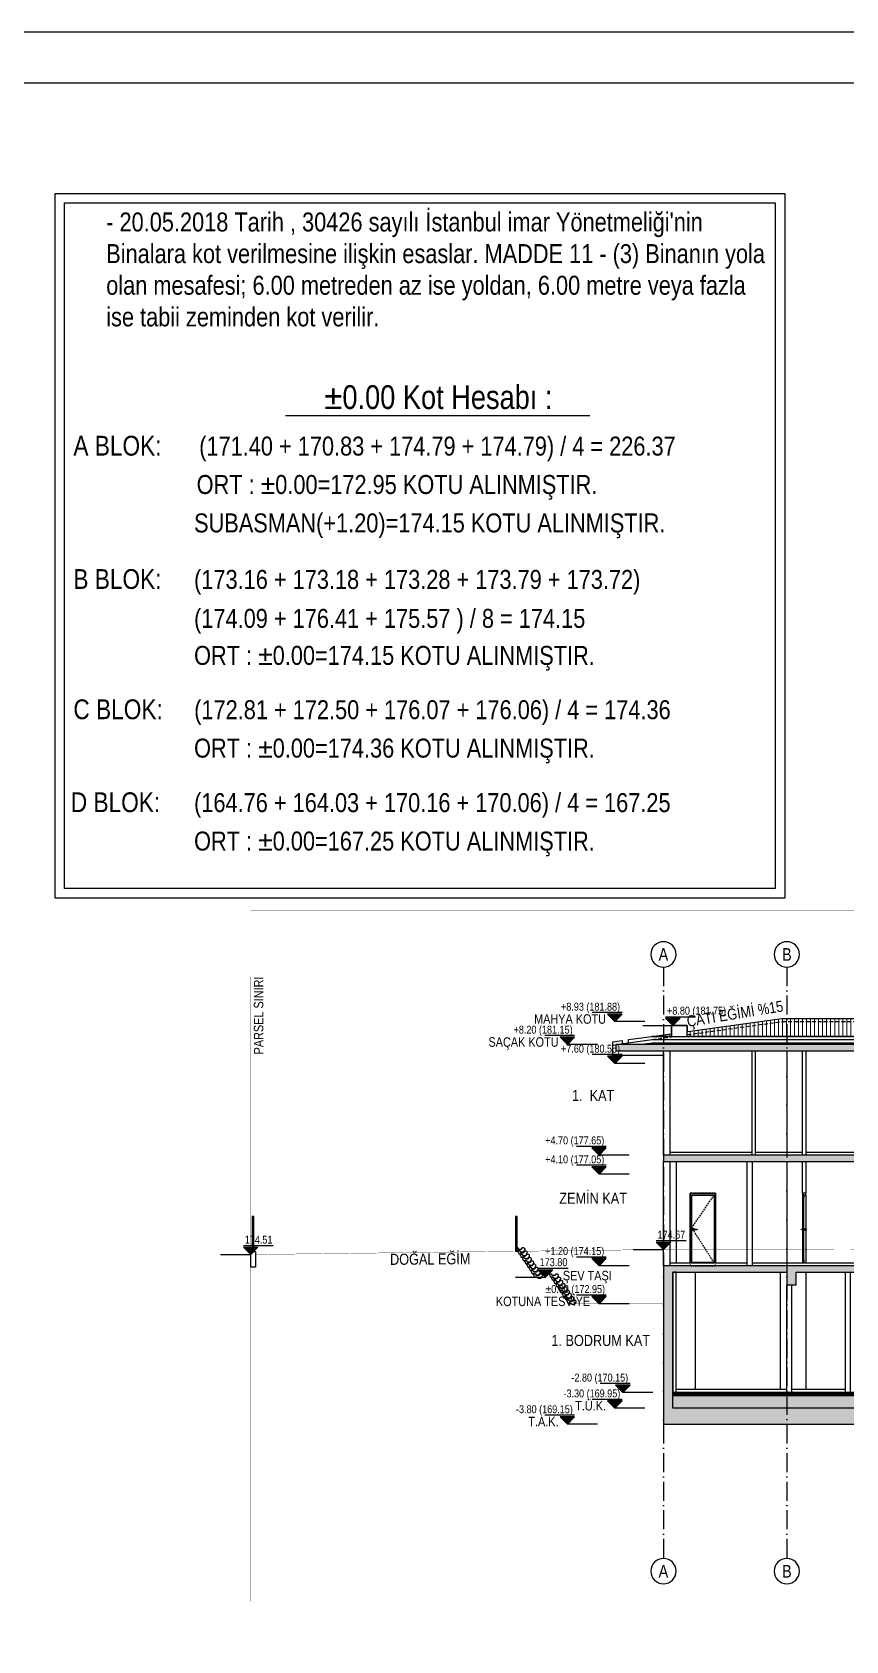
# Model space of a CAD drawing. Header units: millimetres. Extents: x 82776 to 137242, y 11666 to 27998.
# Drawn here: x 91927 to 92570, y 13394 to 14666 of the extents above; entities that cross this region are included whole.
import ezdxf
from ezdxf.enums import TextEntityAlignment as Align

# ---------------------------------------------------------------- set-up
doc = ezdxf.new("R2010")
doc.units = ezdxf.units.MM
for name, pattern in [('( Hidden )', [0.375, 0.25, -0.125]), ('ACAD_ISO03W100', [30, 12, -18]), ('ACAD_ISO10W100', [18, 12, -3, 0, -3]), ('DASHDOT', [1, 0.5, -0.25, 0, -0.25]), ('DASHED', [15, 10, -5])]:
    doc.linetypes.add(name, pattern=pattern)
for name, color, linetype in [('0_IFC_Concrete Trace', 253, '( Hidden )'), ('0_IFC_Elevation_3', 21, 'Continuous'), ('0_IFC_Elevation_4', 11, 'Continuous'), ('0_IFC_Elevation_5', 252, 'Continuous'), ('0_IFC_Grid', 14, 'ACAD_ISO10W100'), ('0_IFC_Grid_Text_100', 14, 'Continuous'), ('0_IFC_Hatch', 250, 'Continuous'), ('0_IFC_Hatch_Structure', 251, 'Continuous'), ('0_IFC_Legend_Viewport', 7, 'Continuous'), ('0_IFC_Notation_Level_50', 160, 'Continuous'), ('0_IFC_Notation_Section_50', 10, 'Continuous'), ('0_IFC_Parsel Sınırı', 191, 'ACAD_ISO03W100'), ('0_IFC_Steelsection', 20, 'Continuous'), ('0_IFC_Text_Explanation_200', 231, 'Continuous'), ('0_IFC_Text_Explanation_50', 231, 'Continuous'), ('1_IFC_Concrete_Section', 50, 'Continuous'), ('1_IFC_Door', 83, 'Continuous'), ('2_IFC_Handrail', 181, 'Continuous'), ('2_IFC_Wall', 130, 'Continuous'), ('4_IFC_Adhesive', 135, 'Continuous'), ('4_IFC_Floor_Cladding', 143, 'Continuous'), ('4_IFC_Kaplama', 55, 'Continuous'), ('7_IFC_Landscape', 45, 'Continuous')]:
    doc.layers.add(name, color=color, linetype=linetype)
doc.styles.add('IFC_TEXT', font='ARIALN.TTF')

# ---------------------------------------------------------------- blocks, each defined once
blk = doc.blocks.new('KOT HESABI')
at = {"layer": '0_IFC_Text_Explanation_200'}
blk.add_line((159.496328025707, -115.5562327114894), (399.8496843412286, -115.5562327114894), dxfattribs=at)
for points in [[(-22.53397629479878, 59.9486257750541), (553.9971317943418, 59.94862577691674), (553.9971317938761, -496.9935256167227), (-22.53397629561368, -496.9935256148601)], [(-15.03397629479877, 52.44862577598542), (546.497131794109, 52.44862577691674), (546.4971317938761, -489.4935256139287), (-15.03397629526444, -489.493525617654)]]:
    blk.add_lwpolyline(points, close=True, dxfattribs=at)
at = {"layer": '0_IFC_Text_Explanation_200', "style": 'IFC_TEXT'}
for s, height, p in [('           %%P0.00 Kot Hesabı : ', 18.75, (124.4051050798734, -110.4458801692381)), ('A BLOK:', 15.625, (-8.077531325514428, -147.2686305988609)), ('(171.40 + 170.83 + 174.79 + 174.79) / 4 = 226.37 ', 15, (91.32986002822874, -147.2686305988609)), ('ORT : %%P0.00=172.95 KOTU ALINMIŞTIR.', 15, (89.30524096183944, -177.6305411301582)), ('SUBASMAN(+1.20)=174.15 KOTU ALINMIŞTIR.', 15, (87.28062189626507, -207.9924516623869)), ('B BLOK:', 15.625, (-8.077531325514428, -252.6470499403804)), ('(173.16 + 173.18 + 173.28 + 173.79 + 173.72) ', 15, (87.28062189591581, -252.6470499347925)), ('(174.09 + 176.41 + 175.57 ) / 8 = 174.15', 15, (87.28062189591581, -283.4601762796665)), ('ORT : %%P0.00=174.15 KOTU ALINMIŞTIR.', 15, (87.28062189591581, -312.701844045936)), ('C BLOK:', 15.625, (-8.077531325048767, -355.6206422066753)), ('(172.81 + 172.50 + 176.07 + 176.06) / 4 = 174.36', 15, (87.36885670328049, -355.62064220295)), ('ORT : %%P0.00=174.36 KOTU ALINMIŞTIR.', 15, (87.28062189614865, -385.9825527370412)), ('D BLOK:', 15.625, (-10.10215039155446, -429.06686166492)), ('(164.76 + 164.03 + 170.16 + 170.06) / 4 = 167.25', 15, (87.28062189626507, -429.0668616639886)), ('ORT : %%P0.00=167.25 KOTU ALINMIŞTIR.', 15, (87.28062189591581, -459.4287721962173))]:
    blk.add_text(s, height=height, dxfattribs=at).set_placement(p)
at = {"layer": '0_IFC_Text_Explanation_200', "insert": (17.85995585110504, 44.87865489814431), "char_height": 15, "width": 526.5320669144402, "attachment_point": 1, "style": 'IFC_TEXT'}
blk.add_mtext("- 20.05.2018 Tarih , 30426 sayılı İstanbul imar Yönetmeliği'nin Binalara kot verilmesine ilişkin esaslar. MADDE 11 - (3) Binanın yola olan mesafesi; 6.00 metreden az ise yoldan, 6.00 metre veya fazla ise tabii zeminden kot verilir.", dxfattribs=at)
blk = doc.blocks.new('*U1842')
at = {"layer": '0_IFC_Legend_Viewport', "transparency": 33554687}
blk.add_lwpolyline([(-5476.507333739472, 2920.000000000932), (0, 2920.000000000932), (0, 0), (-5476.507333739472, 0)], close=True, dxfattribs=at)
at = {"style": 'IFC_TEXT'}
for tag, p in [('PAFTA', (-3296.715095045911, 17.92217528726905)), ('OLCEK', (-110.4468044673558, 17.90858112834394))]:
    blk.add_attdef(tag, p, '', height=35, dxfattribs=at)
blk = doc.blocks.new('P_FITIL2')
at = {"layer": '4_IFC_Adhesive'}
blk.add_line((0.4647580015598578, 0), (-0.4647580015598578, 0), dxfattribs=at)
blk.add_lwpolyline([(-0.5942253905272992, -0.1000000000003638), (-0.133824330981497, -0.1000000000003638), (-0.0632381979125967, -0.2822217484481371), (-0.1337761806939852, -0.2822217484481371), (-0.070589871379525, -0.4791380649749044), (-0.1337761806939852, -0.4791380649749044), (-0.0749999999998181, -0.6693632033457106), (0.0749999999998181, -0.6693632033457106), (0.1337761806939852, -0.4791380649749044), (0.070589871379525, -0.4791380649749044), (0.1337761806939852, -0.2822217484481371), (0.0632381979125967, -0.2822217484481371), (0.1337761806939852, -0.1000000000003638), (0.6063730214427779, -0.1000000000003638)], dxfattribs=at)
for radius, start, end in [(0.6100000000001833, 10.38885781550592, 169.611142184494), (0.5100000000001833, 24.31573917053034, 155.6842608294696)]:
    blk.add_arc((0, -0.2100000000009459), radius, start, end, dxfattribs=at)
blk = doc.blocks.new('*U2165')
at = {"layer": '0_IFC_Elevation_5'}
for p, q in [((-5.189123170394537, -6.615873926507767), (-5.189123169092141, -219.9971660333743, 1.9746899397e-06)), ((-5.985683980607973, -114.0027236209398, 2.933877507e-07), (0.5143160193920266, -114.0027236188207, 2.933877507e-07)), ((0.5143160200432249, -116.0027236188207, 2.933877507e-07), (-5.985683979956775, -116.0027236209398, 2.933877507e-07)), ((1.014316018902718, -112.5051969831129, 2.933877507e-07), (0.5143160189027185, -112.5051969832766, 2.933877507e-07)), ((0.5143160189027185, -112.5051969832766, 2.933877507e-07), (0.514316020532533, -117.5051969832766, 2.933877507e-07)), ((0.514316020532533, -117.5051969832766, 2.933877507e-07), (1.014316020532533, -117.5051969831129, 2.933877507e-07)), ((4.81431601841632, -112.5051969824935, 2.933877507e-07), (5.31431601841632, -112.5051969824935, 2.933877507e-07)), ((5.31431601841632, -117.5051969824935, 2.933877507e-07), (4.81431601841632, -117.5051969824935, 2.933877507e-07)), ((5.31431601841632, -112.5051969824935, 2.933877507e-07), (5.31431601841632, -117.5051969824935, 2.933877507e-07)), ((7.999999999541614, -114.0034578642562, 2.2680776904e-06), (5.31431601841632, -114.0027236180376, 2.933877507e-07)), ((5.31431601841632, -116.0027236180376, 2.933877507e-07), (7.999999999541614, -116.0034578642562, 2.2680776904e-06)), ((7.999999999541614, -116.0034578642562, 2.2680776904e-06), (7.999999999541614, -114.0034578642562, 2.2680776904e-06))]:
    blk.add_line(p, q, dxfattribs=at)
for points, elevation in [([(4.81431601841632, -5.202725663362798), (4.814316019718717, -219.9958060746103)], -1.9746899397e-06), ([(-5.985683980607973, -114.0027236209398), (-5.985683979956775, -116.0027236209398)], 2.933877507e-07)]:
    blk.add_lwpolyline(points, dxfattribs=dict(at, elevation=elevation))
at = {"layer": '1_IFC_Door'}
for p, q in [((1.214316019716534, -219.0017002268014, -1.681302189e-06), (1.214316018414137, -5.652725663362616, -3.656153638e-06)), ((1.214316018414137, -5.852725663362434, -3.656153638e-06), (4.614316018415593, -5.852725663362434, -3.656153638e-06)), ((4.614316018415593, -5.652725663362616, -3.656153638e-06), (4.614316019717989, -219.0017002268014, -1.681302189e-06)), ((1.214316019716534, -218.8017002268016, -1.681302189e-06), (4.614316019717989, -218.8017002268016, -1.681302189e-06))]:
    blk.add_line(p, q, dxfattribs=at)
for points in [[(4.81431601841632, -5.002725663360251), (-0.4856839815829517, -5.00272566336298), (-0.4856839815829517, -5.402725663362616), (0.5143160184170484, -5.402725663362616), (0.5143160184170484, -5.852725663362434), (-0.0856839815851345, -5.852725663362434), (-0.0856839815851345, -6.152725663362616), (0.5143160184170484, -6.152725663362616), (0.5143160184170484, -6.602725663362434), (-5.18568375651435, -6.615873926512315), (-5.18568375651435, -0.0006257125499839), (4.81431601841632, 0.0007342462185989)], [(1.214316018414137, -5.852725663362434), (1.214316018414137, -13.85272566336243), (4.614316018415593, -13.85272566336243), (4.614316018415593, -5.852725663362434)], [(1.214316018414137, -111.0051969824935), (1.214316018414137, -119.0051969824935), (4.614316018415593, -119.0051969824935), (4.614316018415593, -111.0051969824935)], [(1.214316019716534, -210.8017002268016), (1.214316019716534, -218.8017002268016), (4.614316019717989, -218.8017002268016), (4.614316019717989, -210.8017002268016)]]:
    blk.add_lwpolyline(points, close=True, dxfattribs=at)
at = {"layer": '1_IFC_Door', "elevation": -3.656153638e-06}
blk.add_lwpolyline([(4.81431601841632, -5.00272566336298), (-0.4856839815829517, -5.00272566336298), (-0.4856839815829517, -5.402725663362616), (4.614316018415593, -5.402725663362616, 0.4142135623730951), (4.81431601841632, -5.202725663362798), (4.81431601841632, -5.00272566336298), (4.81431601841632, -5.00272566336298)], format="xyb", dxfattribs=at)
at = {"layer": '1_IFC_Door'}
blk.add_lwpolyline([(4.81431601841632, -5.852725663362434), (4.814316019718717, -218.8017002268016, -0.4142135623731003), (4.614316019717989, -219.0017002268014), (1.214316019716534, -219.0017002268014, -0.4142135623730902), (1.014316019719444, -218.8017002268016), (1.014316019719444, -218.6017002268018), (1.014316018417048, -6.052725663363162), (1.014316018417048, -5.852725663362434, -0.4142135623730951), (1.214316018414137, -5.652725663362616), (4.614316018415593, -5.652725663362616, -0.4142135623730951)], format="xyb", close=True, dxfattribs=at)
at = {"rotation": 270}
blk.add_blockref('P_FITIL2', (0.6143160184155932, -6.00272566336298, -3.656153638e-06), dxfattribs=at)
blk = doc.blocks.new('*U1034')
blk.add_wipeout([(79.99999999937427, 220.00000000010246), (-6.329857420907292e-10, 220.00000000009186), (-3.278761832330297e-10, 1.1624479157035239e-10), (79.99999999968058, 1.177227204607334e-10)]).dxf.layer = '0_IFC_Elevation_5'
at = {"layer": '0_IFC_Elevation_4'}
for points in [[(79.99999999968058, 1.178651e-10), (79.99999999969658, 220.0000000001025), (-3.118288e-10, 220.0000000001198), (-3.278302e-10, 1.206557e-10)], [(75.0000000065047, 1.000000000132416), (75.00000000586442, 213.9999979550062), (4.999999992920493, 213.9999979549803), (4.999999993560777, 1.00000000010643)]]:
    blk.add_lwpolyline(points, close=True, dxfattribs=at)
blk.add_lwpolyline([(76.0000000065047, 1.32417e-10), (76.00000000586442, 214.9999979550063), (3.999999992920493, 214.9999979549948), (3.999999993560777, 1.064307e-10)], dxfattribs=at)
at = {"layer": '0_IFC_Elevation_5', "linetype": 'DASHED', "ltscale": 0.5}
blk.add_lwpolyline([(2.18279e-11, -9.999999999893568), (-6.330083e-10, 220.0000000000918), (79.99999999937425, 220.0000000001178), (80.00000000004366, -9.999999999867583)], close=True, dxfattribs=at)
blk.add_lwpolyline([(4.999999993560777, 1.00000000010643), (75.0000000065047, 110.5000000001324), (4.999999992920493, 213.9999979549803)], dxfattribs=at)
at = {"layer": '0_IFC_Elevation_5'}
blk.add_lwpolyline([(70.00000000650469, 104.0000000001469, 0.9999999999999998), (70.0000000065047, 106.0000000001324), (58.0000000065047, 106.0000000001324), (58.00000000650469, 104.0000000001324)], format="xyb", close=True, dxfattribs=at)
blk.add_circle((70.0000000065047, 105.0000000001324), 2.999999999999998, dxfattribs=at)
blk = doc.blocks.new('0_IFC_AXIS_TEXT_100')
at = {"layer": '0_IFC_Grid_Text_100'}
blk.add_circle((0, 1000), 1000, dxfattribs=at)
at = {"layer": '0_IFC_Grid_Text_100', "style": 'IFC_TEXT'}
blk.add_attdef('AXIS_NO', text='', height=1000, dxfattribs=at).set_placement((0, 992.7158909265999), align=Align.MIDDLE_CENTER)
blk = doc.blocks.new('SEV TASI')
blk.add_wipeout([(3.0917992082540895, 10.309600000269711), (-0.40615834068739787, 10.309600000269711), (-0.7801861150486609, 10.267071350118755), (-1.1351179754321254, 10.141656691637255), (-1.4528329459850724, 9.939759045380939), (-1.7171101517958576, 9.671686255702191), (-1.914456972416069, 9.351124725871404), (-2.034797905062792, 8.994440661262285), (-2.071988967250796, 8.61984449615953), (-2.0241313766649967, 8.246461163591398), (0, 3.552713678800501e-15), (10.033372956851963, 3.552713678800501e-15), (11.209372956829613, -4.703999999910593), (19.904558134032413, -4.703999999910593), (24.438619071035653, 2.852768228389337), (24.79241224096578, 3.9155578457038054), (24.926714190076915, 5.027607468798742), (24.836108387933436, 6.1440670365299574), (24.52424905614717, 7.219908630324543), (24.00371379000572, 8.21174249467063), (23.295496291614903, 9.079566988870752), (22.428159673129564, 9.788381892773778), (21.436684478190728, 10.309600000269711), (17.900205327547155, 10.309600000269711), (14.764205327548552, 5.605599999427795), (4.267799208289944, 5.605599999427795)]).dxf.layer = '7_IFC_Landscape'
at = {"layer": '7_IFC_Landscape'}
blk.add_lwpolyline([(0, 0), (-2.02413137658732, 8.246461163274944, -0.4866035035137802), (-0.4061583406873979, 10.30960000026971), (3.091799208254087, 10.30960000026971), (4.267799208289943, 5.605599999427795), (14.76420532754855, 5.605599999427795), (17.90020532754715, 10.30960000026971), (21.43668447819073, 10.30960000026971, -0.4255419272074836), (24.43861907103565, 2.852768228389322), (19.90455813403241, -4.703999999910593), (11.20937295682961, -4.703999999910593), (10.03337295685196, 0)], format="xyb", close=True, dxfattribs=at)
blk = doc.blocks.new('*U2143')
blk.add_blockref('SEV TASI', (51.99133441299909, -77.21734013740333))
blk.add_blockref('SEV TASI', (58.93289210634999, -87.52691629163397))
blk.add_blockref('SEV TASI', (65.8744497997009, -97.8364924458646))
blk.add_blockref('SEV TASI', (72.8160074930518, -108.1460686000952))
blk.add_blockref('SEV TASI', (79.7575651864027, -118.4556447543258))
blk.add_blockref('SEV TASI', (86.69912287975362, -128.7652209085565))
blk.add_blockref('SEV TASI', (93.6406805731045, -139.0747970627871))
blk.add_blockref('SEV TASI', (100.5822382664554, -149.3843732170177))
blk.add_blockref('SEV TASI', (107.5237959598063, -159.6939493712484))
blk = doc.blocks.new('*U2144')
blk.add_blockref('SEV TASI', (52.49133559394522, -77.95994006668244))
blk.add_blockref('SEV TASI', (59.43289328729612, -88.26951622091309))
blk.add_blockref('SEV TASI', (66.37445098064703, -98.57909237514372))
blk.add_blockref('SEV TASI', (73.31600867399791, -108.8886685293743))
blk.add_blockref('SEV TASI', (80.25756636734882, -119.198244683605))
blk.add_blockref('SEV TASI', (87.19912406069975, -129.5078208378356))
blk.add_blockref('SEV TASI', (94.14068175405063, -139.8173969920662))
blk.add_blockref('SEV TASI', (101.0822394474015, -150.1269731462969))
blk.add_blockref('SEV TASI', (108.0237971407524, -160.4365493005275))
blk = doc.blocks.new('0_IFC_NOT_RUDELEVEL_50_N')
at = {"layer": '0_IFC_Notation_Level_50'}
h = blk.add_hatch(color=256, dxfattribs=at)
h.dxf.hatch_style = 1
h.paths.add_polyline_path([(-201.6000000000931, 201.6000000001513), (201.5999999996274, 201.6000000001513), (0, 0)])
for p, q in [((-834.4000000003726, 0), (0, 0)), ((-201.6000000000931, 246.4000000000815), (627.1999999997206, 246.4000000000815))]:
    blk.add_line(p, q, dxfattribs=at)
blk.add_lwpolyline([(-201.6000000000931, 201.6000000001513), (201.5999999996274, 201.6000000001513), (0, 0), (-201.6000000000931, 201.6000000001513)], dxfattribs=at)
at = {"layer": '0_IFC_Notation_Level_50', "style": 'IFC_TEXT'}
blk.add_attdef('LEVEL', (-201.6000000000931, 302.4000000001397), '', height=280, dxfattribs=at)
blk = doc.blocks.new('VAZ 1_DE')
at = {"layer": '0_IFC_Elevation_4', "linetype": 'DASHED', "ltscale": 3, "const_width": 1}
blk.add_lwpolyline([(842.3828625318419, -1076.389850927662), (1304.359395224848, -1070.724857693964), (3304.362074848701, -1072.726531338023), (3904.359395221574, -1012.725693177312), (5904.359406251067, -945.7256931768025), (6504.359395217456, -1001.7256931751), (7254.359395247928, -1007.725693173739), (7689.359395248306, -1011.282489256918)], dxfattribs=at)
ref = blk.add_blockref('0_IFC_NOT_RUDELEVEL_50_N', (1304.360230705905, -1070.725693175019), dxfattribs=dict(xscale=0.114, yscale=0.114, zscale=0.114))
ref.add_attrib('LEVEL', '174.67', (1285.826435753464, -1036.252093172588), dxfattribs={"layer": '0_IFC_Notation_Level_50', "height": 24.93750000003889, "style": 'IFC_TEXT'})
ref = blk.add_blockref('0_IFC_NOT_RUDELEVEL_50_N', (-4.656613e-10, -1086.725727815726, -349700.6393432616), dxfattribs=dict(xscale=0.114, yscale=0.114, zscale=0.114))
ref.add_attrib('LEVEL', '174.51', (-18.53379495290574, -1052.252127813295, -349700.6393432616), dxfattribs={"layer": '0_IFC_Notation_Level_50', "height": 24.93750000003889, "style": 'IFC_TEXT'})
at = {"layer": '0_IFC_Elevation_4', "linetype": 'DASHED', "ltscale": 3, "insert": (440.1890356427757, -1084.377561372945), "char_height": 34.99999999999999, "attachment_point": 1, "rotation": 0.46913411674976757, "style": 'IFC_TEXT'}
blk.add_mtext_dynamic_manual_height_columns('\\pxt4;DOĞAL EĞİM', width=252.2965227574568, gutter_width=124.9999999999999, heights=[0], dxfattribs=at)
blk = doc.blocks.new('1-1 VAZIYET KESITI')
at = {"layer": '0_IFC_Elevation_5'}
h = blk.add_hatch(dxfattribs=at)
h.set_pattern_fill('AR-CONC', color=256, scale=0.3, angle=180)
h.set_pattern_definition([(230, (-107543.7465645606, -29261.81252350595), (-54.6554006988012, 4.781725661670932), [5.714999999999999, -62.865]), (175, (-107543.7465645606, -29261.81252350595), (10.57302642749079, -57.31705357171054), [4.572, -50.292175251]), (280.4514447, (-107548.3011666606, -29261.41404745595), (-44.08237412710598, -52.53532557365852), [4.857002639999996, -53.42707337999997]), (226.1842, (-107543.7465645606, -29277.05252350595), (-81.32371226763897, 12.61269837981815), [8.5725, -94.2975]), (276.63555761, (-107550.5235345606, -29276.00147350595), (-71.22124021545092, -74.22783737931644), [7.285506941999996, -80.14068244799994]), (171.18415117, (-107543.7465645606, -29277.05252350595), (-71.22124021949313, -74.22783737565977), [6.857990120999999, -75.43791957599998]), (201, (-107551.3665645606, -29273.24252350595), (-45.48431738073974, 30.67955945612629), [5.714999999999999, -62.865]), (146, (-107551.3665645606, -29273.24252350595), (-18.54060850429412, -55.25638983669578), [4.572, -50.29199999999999]), (251.451445, (-107555.1569243406, -29270.68589353595), (-64.02492578361485, -24.57683066577156), [4.857002639999996, -53.42698127999996]), (217.5, (-107543.7465645606, -29261.81252350595), (-0.926580975177548, -25.36651166194593), [0, -49.6824, 0, -51.054, 0, -50.4825]), (187.5, (-107543.7465645606, -29261.81252350595), (-20.04589875309173, -30.05417244543585), [0, -29.1084, 0, -48.5394, 0, -19.2405]), (147.4999999999999, (-107526.7539645606, -29261.81252350595), (-40.67717855006142, 1.718623197802037), [0, -19.05, 0, -59.43599999999999, 0, -78.86699999999999]), (137.5, (-107519.1339645606, -29261.81252350595), (-44.43875441580541, -7.627947309999902), [0, -24.765, 0, -39.4716, 0, -56.00699999999999])])
h.paths.add_polyline_path([(-7159.226313978114, 767.2739244388067), (-5649.226313978143, 767.2739244399125), (-5649.226313978143, 727.2739244399125), (-7159.226313978114, 727.2739244388067)])
at = {"layer": '0_IFC_Hatch', "lineweight": 0, "transparency": 33554687}
h = blk.add_hatch(dxfattribs=at)
h.set_pattern_fill('LINE', color=256, scale=4, angle=90)
h.set_pattern_definition([(90, (-116675.1293763911, -30293.16776058769), (-12.7, 8e-16), [])])
h.paths.add_polyline_path([(-5563.538013885147, 1960.023924438821), (-5152.233681312733, 1903.028848603717), (-7226.220822287257, 1903.028848603717), (-6814.917139146245, 1960.023924438821)])
at = {"layer": '0_IFC_Hatch_Structure'}
h = blk.add_hatch(dxfattribs=at)
h.set_pattern_fill('ANSI31', color=256, angle=180)
h.set_pattern_definition([(225, (-107543.7465645606, -29261.81252350595), (2.245064030267289, -2.24506403026729), [])])
h.paths.add_polyline_path([(-7159.226313978114, 767.2739244388067), (-5649.226313978143, 767.2739244399125), (-5649.226313978143, 777.2739244399127), (-7159.226313978114, 777.2739244388067)])
at = {"layer": '0_IFC_Concrete Trace', "linetype": '( Hidden )', "ltscale": 50}
blk.add_lwpolyline([(-7224.838950727352, 1893.124782844155), (-6814.227574875229, 1950.023924438821), (-5564.227574875229, 1950.023924438821), (-5153.612807705125, 1893.124402440022)], dxfattribs=at)
at = {"layer": '0_IFC_Elevation_3'}
blk.add_lwpolyline([(-5563.538013885147, 1960.023924438821), (-5152.233681312733, 1903.028848603717), (-7226.220822287257, 1903.028848603717), (-6814.917139146245, 1960.023924438821), (-5563.538013885147, 1960.023924438821)], close=True, dxfattribs=at)
at = {"layer": '0_IFC_Elevation_4'}
for points in [[(-6799.226313978113, 1857.273924438821), (-6799.226313978113, 1537.273924438821)], [(-7149.226313978113, 1507.273924438821), (-7149.226313978113, 1187.273924438821)], [(-6799.226313978113, 1507.273924438821), (-6799.226313978113, 1187.273924438821)], [(-6739.226313978114, 1157.273924438821), (-6739.226313978114, 787.2739244388212)]]:
    blk.add_lwpolyline(points, dxfattribs=at)
at = {"layer": '0_IFC_Elevation_5'}
blk.add_lwpolyline([(-6819.226313993334, 787.2739244388212), (-6819.226313993334, 1157.273924438821)], dxfattribs=at)
at = {"layer": '0_IFC_Grid', "ltscale": 5}
for points in [[(-7189.226313978114, 2122.273924438821), (-7189.226313978114, 252.2739244388358)], [(-6799.226313966865, 2122.27392443885), (-6799.226313966865, 252.2739244388649)]]:
    blk.add_lwpolyline(points, dxfattribs=at)
at = {"layer": '0_IFC_Parsel Sınırı', "ltscale": 0.3, "const_width": 1}
blk.add_lwpolyline([(-8493.600578738506, 117.2739244558979), (-8493.585709202962, 2092.273924403256)], dxfattribs=at)
at = {"layer": '0_IFC_Steelsection'}
for points in [[(-7339.226313978099, 1877.273924438821), (-7224.838950727352, 1893.124782844155), (-5153.615552887234, 1893.124782844155), (-5039.228009637096, 1877.273924438821)], [(-7266.371974572685, 1877.273924438821), (-7224.149386456338, 1883.124782844155), (-5154.305116083414, 1883.124782844155), (-5112.082461525831, 1877.273924438821)]]:
    blk.add_lwpolyline(points, dxfattribs=at)
at = {"layer": '1_IFC_Concrete_Section'}
for points in [[(-5039.226313978113, 1857.273924438821), (-5039.226313978113, 1877.273924438821), (-7339.226313978113, 1877.273924438821), (-7339.226313978113, 1857.273924438821)], [(-6569.226313978127, 1527.27392443885), (-7189.226313978114, 1527.273924438821), (-7189.226313978114, 1507.273924438821), (-6569.226313978127, 1507.27392443885)], [(-7159.226313978114, 767.2739244388067), (-5649.226313978143, 767.2739244399125), (-5649.226313978143, 777.2739244399127), (-7159.226313978114, 777.2739244388067)]]:
    blk.add_lwpolyline(points, close=True, dxfattribs=at)
at = {"layer": '1_IFC_Concrete_Section', "elevation": -349700.6393432616}
blk.add_lwpolyline([(-8478.585709203428, 1223.273889798205), (-8478.585709203428, 1173.273889798205), (-8493.585709203428, 1173.273889798205), (-8493.585709203428, 1223.273889798205)], close=True, dxfattribs=at)
at = {"layer": '2_IFC_Handrail', "elevation": -349700.6393432616}
blk.add_lwpolyline([(-8483.585709203428, 1223.273889798205), (-8483.585709203428, 1333.273889798205), (-8488.585709203428, 1333.273889798205), (-8488.585709203428, 1223.273889798205)], close=True, dxfattribs=at)
at = {"layer": '2_IFC_Wall'}
for points in [[(-7169.226313978113, 1527.273924438821), (-7189.226313978114, 1527.273924438821), (-7189.2263139781, 1857.273924438821), (-7169.226313978099, 1857.273924438821)], [(-6899.226313978129, 1527.273924438821), (-6909.226313978128, 1527.273924438821), (-6909.226313978114, 1857.273924438821), (-6899.226313978113, 1857.273924438821)], [(-6739.226313978128, 1527.273924438821), (-6749.226313978128, 1527.273924438821), (-6749.226313978113, 1857.273924438821), (-6739.226313978114, 1857.273924438821)], [(-7169.226313978113, 1177.273924438821), (-7189.226313978114, 1177.273924438821), (-7189.2263139781, 1507.273924438821), (-7169.226313978099, 1507.273924438821)], [(-6909.226313978114, 1177.273924438821), (-6924.226313978113, 1177.273924438821), (-6924.226313978099, 1507.273924438821), (-6909.226313978099, 1507.273924438821)], [(-6739.264636126886, 1407.273921246247), (-6749.264636126885, 1407.273921246247), (-6749.226313978098, 1507.273924438821), (-6739.226313978099, 1507.273924438821)], [(-7159.226313978114, 777.2739244388213), (-7149.226313978129, 777.2739244388213), (-7149.226313978113, 1157.273924438821), (-7159.226313978099, 1157.273924438821)], [(-6599.226313984196, 777.2739244388213), (-6614.226313984196, 777.2739244388213), (-6614.226313984182, 1157.273924438821), (-6599.226313984181, 1157.273924438821)], [(-6784.226313984196, 777.2739244388213), (-6799.226313984196, 777.2739244388213), (-6799.226313984181, 1117.273924438821), (-6784.226313984182, 1117.273924438821)]]:
    blk.add_lwpolyline(points, close=True, dxfattribs=at)
at = {"layer": '4_IFC_Floor_Cladding'}
for points in [[(-7169.226313978113, 1537.273924438894), (-6909.226313978128, 1537.273924438894)], [(-6899.226313978129, 1537.273924438894), (-6749.226313978128, 1537.273924438894)], [(-6739.226313978128, 1537.273924438894), (-6579.226313978129, 1537.273924438894)], [(-7169.228009637082, 1187.273924438821), (-6924.226313978113, 1187.273924438821)], [(-6909.226313978114, 1187.273924438821), (-6509.226316491957, 1187.273924438821)], [(-7149.226313978129, 787.2739244388212), (-6799.226313966865, 787.2739244388212)], [(-6784.226313984196, 787.2739244388212), (-6614.226313984196, 787.2739244388212)]]:
    blk.add_lwpolyline(points, dxfattribs=at)
at = {"layer": '4_IFC_Kaplama', "transparency": 33554687}
blk.add_lwpolyline([(-7189.226313978114, 1842.273924438821), (-7349.226313978128, 1842.273924438821), (-7349.226313978099, 1885.983760960647), (-7319.227574875229, 1890.140739077324), (-7319.227574875229, 1880.0451849417), (-7299.227574875229, 1882.816620169309), (-7299.227574875229, 1892.912174304933), (-7226.220822287257, 1903.028848603717), (-5152.233681312733, 1903.028848603717), (-5079.227574875229, 1892.912279762517), (-5079.227574875229, 1882.816725926197), (-5059.22757487523, 1880.045295059695), (-5059.22757487523, 1890.140848896015), (-5029.228839053248, 1885.983877775376), (-5029.228839053248, 1842.273924438821), (-5189.226313978114, 1842.273924438821)], dxfattribs=at)
ref = blk.add_blockref('0_IFC_AXIS_TEXT_100', (-7189.226313978114, 2122.273924438821), dxfattribs=dict(xscale=-0.04, yscale=0.04, zscale=0.04, rotation=0.0064968962269241))
ref.add_attrib('AXIS_NO', 'A', dxfattribs={"layer": '0_IFC_Grid_Text_100', "height": 40, "rotation": 0.006496897297367, "style": 'IFC_TEXT'}).set_placement((-7189.230816630327, 2161.982559821176), align=Align.MIDDLE_CENTER)
ref = blk.add_blockref('0_IFC_AXIS_TEXT_100', (-6799.226313966865, 2122.27392443885), dxfattribs=dict(xscale=-0.04, yscale=0.04, zscale=0.04, rotation=0.0064968962269241))
ref.add_attrib('AXIS_NO', 'B', dxfattribs={"layer": '0_IFC_Grid_Text_100', "height": 40, "rotation": 0.006496897297367, "style": 'IFC_TEXT'}).set_placement((-6799.230816619078, 2161.982559821205), align=Align.MIDDLE_CENTER)
ref = blk.add_blockref('0_IFC_NOT_RUDELEVEL_50_N', (-7342.725892215458, 1950.023924438792), dxfattribs=dict(xscale=-0.114, yscale=0.114, zscale=0.114))
ref.add_attrib('LEVEL', '+8.93 (181.88)', (-7512.839351697053, 1984.49752444122), dxfattribs={"layer": '0_IFC_Notation_Level_50', "height": 24.93750000003889, "style": 'IFC_TEXT'})
ref = blk.add_blockref('0_IFC_NOT_RUDELEVEL_50_N', (-7492.725892215458, 1877.273924438792), dxfattribs=dict(xscale=-0.114, yscale=0.114, zscale=0.114))
ref.add_attrib('LEVEL', '+8.20 (181.15)', (-7662.839351697053, 1911.74752444122), dxfattribs={"layer": '0_IFC_Notation_Level_50', "height": 24.93750000003889, "style": 'IFC_TEXT'})
ref = blk.add_blockref('0_IFC_NOT_RUDELEVEL_50_N', (-7342.725892215458, 1817.273924438792), dxfattribs=dict(xscale=-0.114, yscale=0.114, zscale=0.114))
ref.add_attrib('LEVEL', '+7.60 (180.55)', (-7512.839351697053, 1851.74752444122), dxfattribs={"layer": '0_IFC_Notation_Level_50', "height": 24.93750000003889, "style": 'IFC_TEXT'})
ref = blk.add_blockref('0_IFC_NOT_RUDELEVEL_50_N', (-7392.725892215516, 1527.273924438792), dxfattribs=dict(xscale=-0.114, yscale=0.114, zscale=0.114))
ref.add_attrib('LEVEL', '+4.70 (177.65)', (-7562.839351697111, 1561.74752444122), dxfattribs={"layer": '0_IFC_Notation_Level_50', "height": 24.93750000003889, "style": 'IFC_TEXT'})
ref = blk.add_blockref('0_IFC_NOT_RUDELEVEL_50_N', (-7392.725892215516, 1467.273924438792), dxfattribs=dict(xscale=-0.114, yscale=0.114, zscale=0.114))
ref.add_attrib('LEVEL', '+4.10 (177.05)', (-7562.839351697111, 1501.74752444122), dxfattribs={"layer": '0_IFC_Notation_Level_50', "height": 24.93750000003889, "style": 'IFC_TEXT'})
at = {"xscale": -1, "rotation": 359.9984618957857}
blk.add_blockref('*U2165', (-6744.450320129908, 1407.273057759798), dxfattribs=at)
at = {"rotation": 359.9999999936056}
blk.add_blockref('*U2143', (-7598.447354697841, 1219.488615602415), dxfattribs=at)
ref = blk.add_blockref('0_IFC_NOT_RUDELEVEL_50_N', (-7317.725892215531, 777.273924438792), dxfattribs=dict(xscale=-0.114, yscale=0.114, zscale=0.114))
ref.add_attrib('LEVEL', '-2.80 (170.15)', (-7479.997477549769, 811.7475244412199), dxfattribs={"layer": '0_IFC_Notation_Level_50', "height": 24.93750000003889, "style": 'IFC_TEXT'})
ref = blk.add_blockref('0_IFC_NOT_RUDELEVEL_50_N', (-7342.72589221553, 727.273924438792), dxfattribs=dict(xscale=-0.114, yscale=0.114, zscale=0.114))
ref.add_attrib('LEVEL', '-3.30 (169.95)', (-7504.997477549768, 761.7475244412198), dxfattribs={"layer": '0_IFC_Notation_Level_50', "height": 24.93750000003889, "style": 'IFC_TEXT'})
ref = blk.add_blockref('0_IFC_NOT_RUDELEVEL_50_N', (-7492.72589221553, 677.273924438792), dxfattribs=dict(xscale=-0.114, yscale=0.114, zscale=0.114))
ref.add_attrib('LEVEL', '-3.80 (169.15)', (-7654.997477549769, 711.7475244412198), dxfattribs={"layer": '0_IFC_Notation_Level_50', "height": 24.93750000003889, "style": 'IFC_TEXT'})
ref = blk.add_blockref('0_IFC_AXIS_TEXT_100', (-7189.223691328807, 172.2739247417339), dxfattribs=dict(xscale=-0.04, yscale=0.04, zscale=0.04, rotation=0.0064968962269241))
ref.add_attrib('AXIS_NO', 'A', dxfattribs={"layer": '0_IFC_Grid_Text_100', "height": 40, "rotation": 0.006496897297367, "style": 'IFC_TEXT'}).set_placement((-7189.22819398102, 211.9825601240882), align=Align.MIDDLE_CENTER)
ref = blk.add_blockref('0_IFC_AXIS_TEXT_100', (-6799.223691317559, 172.2739247417703), dxfattribs=dict(xscale=-0.04, yscale=0.04, zscale=0.04, rotation=0.0064968962269241))
ref.add_attrib('AXIS_NO', 'B', dxfattribs={"layer": '0_IFC_Grid_Text_100', "height": 40, "rotation": 0.006496897297367, "style": 'IFC_TEXT'}).set_placement((-6799.228193969772, 211.9825601241246), align=Align.MIDDLE_CENTER)
at = {"layer": '0_IFC_Notation_Level_50', "char_height": 30, "attachment_point": 3, "style": 'IFC_TEXT'}
for s, width, insert in [('MAHYA KOTU', 236.3108617514517, (-7370.708292215423, 1973.0063244388)), ('SAÇAK KOTU', 262.7231776324334, (-7520.708292215423, 1900.2563244388)), ('T.Ü.K.', 128.3106315198238, (-7370.708292215495, 750.2563244388075)), ('T.A.K.', 128.3106315198238, (-7520.708292215495, 700.2563244388075))]:
    blk.add_mtext_dynamic_manual_height_columns(s, width=width, gutter_width=12.5, heights=[0], dxfattribs=dict(at, insert=insert))
at = {"layer": '0_IFC_Parsel Sınırı', "insert": (-8483.599587436693, 2092.273924403256), "char_height": 30, "attachment_point": 3, "rotation": 89.99999999998646, "style": 'IFC_TEXT'}
blk.add_mtext_dynamic_manual_height_columns('PARSEL SINIRI', width=379.0453472128502, gutter_width=12.5, heights=[0], dxfattribs=at)
at = {"layer": '0_IFC_Text_Explanation_50', "char_height": 35, "attachment_point": 5, "style": 'IFC_TEXT'}
for s, width, insert in [('\\pxt4;1.  KAT', 215.825328234554, (-7411.336899195768, 1716.353924438779)), ('\\pxt4;ZEMİN KAT', 215.825328234554, (-7411.336899195768, 1391.353924438779)), ('\\pxi-0.46999,l1.46999,t1.46999,4;1. BODRUM KAT', 425.8881937056867, (-7404.88589221549, 941.353924438772))]:
    blk.add_mtext_dynamic_manual_height_columns(s, width=width, gutter_width=125, heights=[0], dxfattribs=dict(at, insert=insert))
at = {"xscale": -1}
blk.add_blockref('*U1034', (-7024.226313978726, 1187.273924438894), dxfattribs=at)
at = {"rotation": 359.9999999936056}
blk.add_blockref('*U2144', (-7704.70395363192, 1302.710473751504), dxfattribs=at)
at = {"layer": '0_IFC_Notation_Level_50', "insert": (-7420.708292215495, 1080.256324438807), "char_height": 30, "attachment_point": 3, "style": 'IFC_TEXT'}
blk.add_mtext_dynamic_manual_height_columns('KOTUNA TESVİYE', width=336.2922541806474, gutter_width=12.5, heights=[0], dxfattribs=at)
at = {"layer": '0_IFC_Text_Explanation_50', "insert": (-7507.086302927156, 1161.750081194543), "char_height": 30, "attachment_point": 1, "style": 'IFC_TEXT'}
blk.add_mtext_dynamic_manual_height_columns('ŞEV TAŞI', width=178.72772540899, gutter_width=12.5, heights=[0], dxfattribs=at)
at = {"layer": '0_IFC_Hatch_Structure'}
h = blk.add_hatch(dxfattribs=at)
h.set_pattern_fill('ANSI33', color=256, scale=3, angle=180)
h.set_pattern_definition([(225, (-107543.7465645606, -29261.81252350595), (13.47038418160373, -13.47038418160373), []), (225, (-107557.2169545606, -29261.81252350595), (13.47038418160373, -13.47038418160373), [9.524999999999999, -4.762499999999999])])
h.paths.add_polyline_path([(-5219.226313978113, 1157.273924438821), (-5219.226313978113, 727.2739244388212), (-5469.226313978142, 727.2739244388212), (-5469.226313978142, 627.2739244388212), (-5629.226313978143, 627.2739244388212), (-5629.226313978143, 727.2739244388212), (-7159.226313978114, 727.2739244388212), (-7159.226313978114, 1157.273924438821), (-6799.226313966865, 1157.273924438821), (-6799.226313966865, 1117.273924438821), (-6769.226313966865, 1117.273924438821), (-6769.226313966865, 1157.273924438821), (-6502.226316491956, 1157.273924438821), (-6502.226316491956, 1177.273924438821), (-7189.226313978114, 1177.273924438821), (-7189.226313978114, 677.2739244388212), (-5679.226313978142, 677.2739244388212), (-5679.226313978142, 577.2739244388212), (-5419.226313978143, 577.2739244388212), (-5419.226313978143, 677.2739244388212), (-5189.226313978114, 677.2739244388212), (-5189.226313978114, 1177.273924438821), (-5469.226313978113, 1177.273924438821), (-5469.226313978113, 1157.273924438821)])
h.paths.add_polyline_path([(-6569.226313978127, 1527.27392443885), (-7189.226313978114, 1527.273924438821), (-7189.226313978114, 1507.273924438821), (-6569.226313978127, 1507.27392443885)])
h.paths.add_polyline_path([(-5469.226313978084, 1507.273924438821), (-5189.226313978114, 1507.273924438821), (-5189.226313978114, 1527.273924438821), (-5469.226313978084, 1527.273924438821)])
h.paths.add_polyline_path([(-5039.226313978113, 1857.273924438821), (-5039.226313978113, 1877.273924438821), (-7339.226313978113, 1877.273924438821), (-7339.226313978113, 1857.273924438821)])
at = {"layer": '0_IFC_Elevation_5'}
blk.add_lwpolyline([(-7089.226313978113, 1157.273924438821), (-7089.226313978113, 787.2739244388212)], dxfattribs=at)
at = {"layer": '0_IFC_Notation_Section_50', "linetype": 'DASHDOT', "ltscale": 40, "const_width": 0.0321562500000001}
blk.add_lwpolyline([(0, 0), (0, 2300), (-8493.585709202962, 2299.999617613932), (-8493.585709202962, -0.0003823860752163)], close=True, dxfattribs=at)
at = {"layer": '1_IFC_Concrete_Section'}
for points in [[(-5629.226313978143, 727.2739244388212), (-7159.226313978114, 727.2739244388212), (-7159.226313978114, 1157.273924438821), (-6799.226313966865, 1157.273924438821), (-6799.226313966865, 1117.273924438821), (-6769.226313966865, 1117.273924438821), (-6769.226313966865, 1157.273924438821), (-6502.226316491956, 1157.273924438821)], [(-6502.226316491956, 1177.273924438821), (-7189.226313978114, 1177.273924438821), (-7189.226313978114, 677.2739244388212), (-5679.226313978142, 677.2739244388212)]]:
    blk.add_lwpolyline(points, dxfattribs=at)
at = {"layer": '2_IFC_Handrail'}
blk.add_lwpolyline([(-7651.20284667112, 1223.609766686277), (-7651.20284667112, 1333.609766686277), (-7656.20284667112, 1333.609766686277), (-7656.20284667112, 1223.609766686277)], close=True, dxfattribs=at)
at = {"layer": '7_IFC_Landscape', "const_width": 1}
blk.add_lwpolyline([(-7189.226313978114, 1057.273924438923), (-7489.193738072005, 1057.273924438923), (-7546.680156509072, 1142.273924438923), (-7596.680156509072, 1142.273924438923), (-7651.413679023957, 1223.563952357697), (-8478.585709203428, 1213.463973585909)], dxfattribs=at)
blk.add_blockref('VAZ 1_DE', (-8493.585709202962, 2299.999617613932))
ref = blk.add_blockref('0_IFC_NOT_RUDELEVEL_50_N', (-7392.72589221553, 1177.273924438792), dxfattribs=dict(xscale=-0.114, yscale=0.114, zscale=0.114))
ref.add_attrib('LEVEL', '+1.20 (174.15)', (-7562.839351697127, 1211.74752444122), dxfattribs={"layer": '0_IFC_Notation_Level_50', "height": 24.93750000003889, "style": 'IFC_TEXT'})
ref = blk.add_blockref('0_IFC_NOT_RUDELEVEL_50_N', (-7561.600663218051, 1142.273924438923), dxfattribs=dict(xscale=0.114, yscale=0.114, zscale=0.114))
ref.add_attrib('LEVEL', '173.80', (-7580.134458170491, 1176.747524441351), dxfattribs={"layer": '0_IFC_Notation_Level_50', "height": 24.93750000003889, "style": 'IFC_TEXT'})
ref = blk.add_blockref('0_IFC_NOT_RUDELEVEL_50_N', (-7392.72589221553, 1057.273924438792), dxfattribs=dict(xscale=-0.114, yscale=0.114, zscale=0.114))
ref.add_attrib('LEVEL', '%%P0.00 (172.95)', (-7562.839351697242, 1091.74752444122), dxfattribs={"layer": '0_IFC_Notation_Level_50', "height": 24.93750000003889, "style": 'IFC_TEXT'})
blk.add_wipeout([(-7114.224630511205, 1937.2739244388213), (-7164.22484789208, 1937.2739244388213), (-7164.22484789208, 1903.0288486037061), (-7114.224630511205, 1903.0288486037061)])
blk.add_wipeout([(-7114.224630511205, 1937.2739244388213), (-7164.22484789208, 1937.2739244388213), (-7164.22484789208, 1903.0288486037061), (-7114.224630511205, 1903.0288486037061)])
at = {"layer": '0_IFC_Elevation_5'}
blk.add_lwpolyline([(-7114.224630511206, 1937.273924438821), (-7164.22484789208, 1937.273924438821), (-7164.22484789208, 1903.028848603717), (-7114.224630511206, 1903.028848603717)], close=True, dxfattribs=at)
blk.add_lwpolyline([(-7164.224630511205, 1911.619770096993), (-7164.224630511205, 1937.273924438821), (-7114.224630511206, 1937.273924438821), (-7114.224630511206, 1918.548358166023)], dxfattribs=at)
ref = blk.add_blockref('0_IFC_NOT_RUDELEVEL_50_N', (-7159.224739201643, 1937.273924438821), dxfattribs=dict(xscale=0.114, yscale=0.114, zscale=0.114))
ref.add_attrib('LEVEL', '+8.80 (181.75)', (-7177.758534154084, 1971.747524441256), dxfattribs={"layer": '0_IFC_Notation_Level_50', "height": 24.93750000003889, "style": 'IFC_TEXT'})
at = {"layer": '0_IFC_Text_Explanation_50', "insert": (-6814.31186056594, 2016.833066231761, 174726.4038085935), "char_height": 35, "attachment_point": 3, "rotation": 9.272933522079223, "style": 'IFC_TEXT'}
blk.add_mtext_dynamic_manual_height_columns('ÇATI EĞİMİ %15', width=394.4563730596566, gutter_width=12.5, heights=[0], dxfattribs=at)

msp = doc.modelspace()

# ---------------------------------------------------------------- linework, layer by layer
msp.add_lwpolyline([(82776.3923434407, 14665.55783866956), (82776.39234344049, 11665.55783866956), (130001.0486046518, 11665.55808665421), (130001.048604652, 14665.55808665421)], close=True)

# ---------------------------------------------------------------- block references
for name, p in [('*U1842', (94438.93585079306, 11705.55783867001)), ('KOT HESABI', (91967.3122025492, 14478.15487151105))]:
    msp.add_blockref(name, p)

# ---------------------------------------------------------------- next in the draw order: block references
at = {"xscale": 0.25, "yscale": 0.25, "zscale": 0.25}
msp.add_blockref('1-1 VAZIYET KESITI', (94222.71732162213, 13396.05562147798), dxfattribs=at)

doc.saveas('drawing.dxf')
